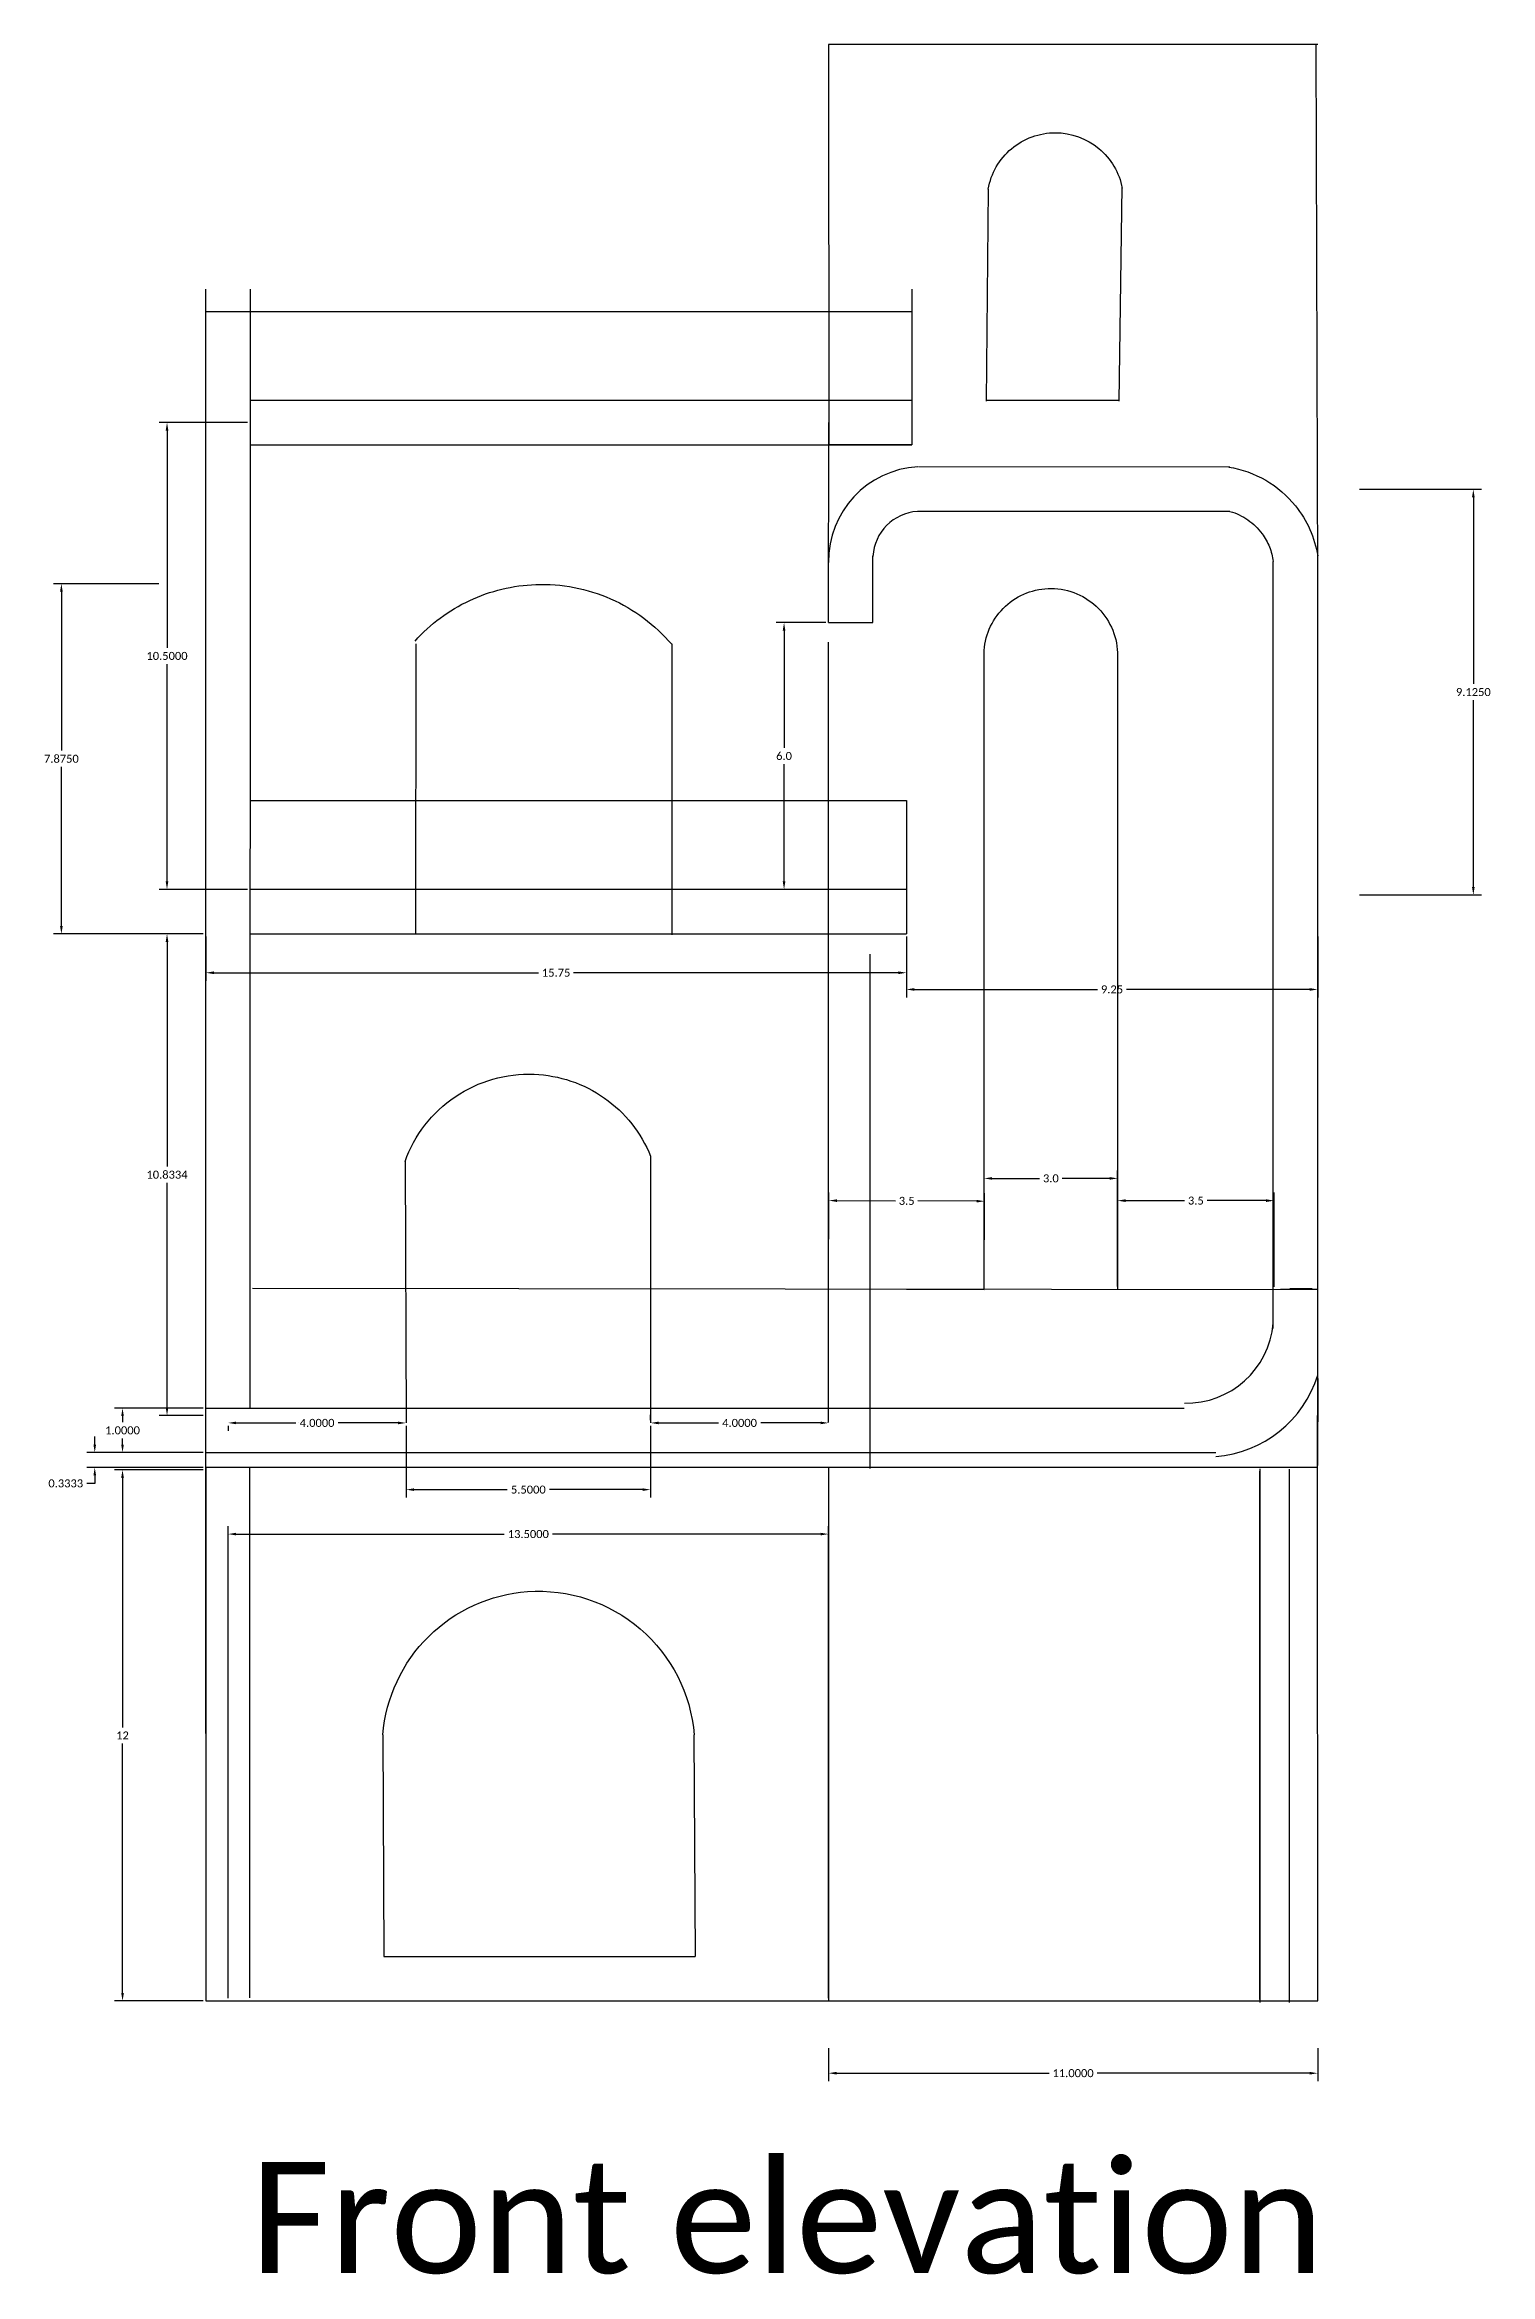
# Model space of a CAD drawing. Header units: feet. Extents: x 12482 to 12686, y -990 to -840.
# Drawn here: x 12535.4 to 12567.9, y -890.1 to -840 of the extents above; entities that cross this region are included whole.
import ezdxf

# ---------------------------------------------------------------- set-up
doc = ezdxf.new("R2010")
doc.units = ezdxf.units.FT
doc.layers.add('Layer1', color=7, linetype='Continuous')
doc.styles.get("Standard").update_dxf_attribs({"font": 'calibri.ttf'})
doc.dimstyles.get("Standard").update_dxf_attribs({"dimtxt": 0.18, "dimasz": 0.18, "dimexe": 0.18, "dimexo": 0.0625, "dimgap": 0.09, "dimtad": 0, "dimtih": 1, "dimtoh": 1, "dimdec": 4, "dimzin": 0, "dimdsep": 46, "dimtxsty": 'Standard', "dimcen": 0.09, "dimadec": 0, "dimazin": 0, "dimtfac": 1, "dimtdec": 4, "dimtofl": 0, "dimtmove": 0, "dimatfit": 3, "dimfxl": 1, "dimtolj": 1, "dimtzin": 0, "dimarcsym": 0})

# ---------------------------------------------------------------- blocks, each defined once
blk = doc.blocks.new('*D90')
at = {"layer": 'Defpoints', "color": 0, "transparency": 16777216}
for p in [(12553, -885), (12564, -885), (12564, -885.625)]:
    blk.add_point(p, dxfattribs=at)
at = {"layer": 'Layer1', "color": 0, "lineweight": -2, "transparency": 16777216}
for p, q in [((12553, -885.0625), (12553, -885.805)), ((12564, -885.0625), (12564, -885.805)), ((12553.18, -885.625), (12557.96, -885.625)), ((12563.82, -885.625), (12559.04, -885.625))]:
    blk.add_line(p, q, dxfattribs=at)
at = {"layer": 'Layer1', "color": 0, "transparency": 16777216}
for points in [[(12553.18, -885.595), (12553.18, -885.655), (12553, -885.625)], [(12563.82, -885.595), (12563.82, -885.655), (12564, -885.625)]]:
    blk.add_solid(points, dxfattribs=at)
at = {"layer": 'Layer1', "color": 0, "transparency": 16777216, "insert": (12558.5, -885.625), "char_height": 0.18, "attachment_point": 5}
blk.add_mtext('\\A1;11.0000', dxfattribs=at)
blk = doc.blocks.new('*D91')
at = {"layer": 'Defpoints', "color": 0, "transparency": 16777216}
for p in [(12554.751, -860), (12564, -860), (12564, -861.25)]:
    blk.add_point(p, dxfattribs=at)
at = {"layer": 'Layer1', "color": 0, "lineweight": -2, "transparency": 16777216}
for p, q in [((12554.751, -860.062), (12554.751, -861.43)), ((12564, -860.062), (12564, -861.43)), ((12554.931, -861.25), (12559.048, -861.25)), ((12563.82, -861.25), (12559.703, -861.25))]:
    blk.add_line(p, q, dxfattribs=at)
at = {"layer": 'Layer1', "color": 0, "transparency": 16777216}
for points in [[(12554.931, -861.22), (12554.931, -861.28), (12554.751, -861.25)], [(12563.82, -861.22), (12563.82, -861.28), (12564, -861.25)]]:
    blk.add_solid(points, dxfattribs=at)
at = {"layer": 'Layer1', "color": 0, "transparency": 16777216, "insert": (12559.375, -861.25), "char_height": 0.18, "attachment_point": 5}
blk.add_mtext('\\A1;9.25', dxfattribs=at)
blk = doc.blocks.new('*D92')
at = {"layer": 'Defpoints', "color": 0, "transparency": 16777216}
for p in [(12559.5, -866), (12559.5, -867.994), (12563.02, -867.999)]:
    blk.add_point(p, dxfattribs=at)
at = {"layer": 'Layer1', "color": 0, "lineweight": -2, "transparency": 16777216}
for p, q in [((12559.5, -867.932), (12559.5, -865.82)), ((12559.68, -866), (12561.006, -866)), ((12562.84, -866), (12561.514, -866)), ((12563.02, -867.936), (12563.02, -865.82))]:
    blk.add_line(p, q, dxfattribs=at)
at = {"layer": 'Layer1', "color": 0, "transparency": 16777216}
for points in [[(12559.68, -865.97), (12559.68, -866.03), (12559.5, -866)], [(12562.84, -865.97), (12562.84, -866.03), (12563.02, -866)]]:
    blk.add_solid(points, dxfattribs=at)
at = {"layer": 'Layer1', "color": 0, "transparency": 16777216, "insert": (12561.26, -866), "char_height": 0.18, "attachment_point": 5}
blk.add_mtext('\\A1;3.5', dxfattribs=at)
blk = doc.blocks.new('*D93')
at = {"layer": 'Defpoints', "color": 0, "transparency": 16777216}
for p in [(12556.5, -865.5), (12556.5, -866), (12559.5, -866)]:
    blk.add_point(p, dxfattribs=at)
at = {"layer": 'Layer1', "color": 0, "lineweight": -2, "transparency": 16777216}
for p, q in [((12556.5, -865.938), (12556.5, -865.32)), ((12556.68, -865.5), (12557.743, -865.5)), ((12559.32, -865.5), (12558.257, -865.5)), ((12559.5, -865.938), (12559.5, -865.32))]:
    blk.add_line(p, q, dxfattribs=at)
at = {"layer": 'Layer1', "color": 0, "transparency": 16777216}
for points in [[(12556.68, -865.47), (12556.68, -865.53), (12556.5, -865.5)], [(12559.32, -865.47), (12559.32, -865.53), (12559.5, -865.5)]]:
    blk.add_solid(points, dxfattribs=at)
at = {"layer": 'Layer1', "color": 0, "transparency": 16777216, "insert": (12558, -865.5), "char_height": 0.18, "attachment_point": 5}
blk.add_mtext('\\A1;3.0', dxfattribs=at)
blk = doc.blocks.new('*D94')
at = {"layer": 'Defpoints', "color": 0, "transparency": 16777216}
for p in [(12553.008, -865.999), (12553, -867.986), (12556.5, -868)]:
    blk.add_point(p, dxfattribs=at)
at = {"layer": 'Layer1', "color": 0, "lineweight": -2, "transparency": 16777216}
for p, q in [((12553, -867.924), (12553.009, -865.819)), ((12553.188, -866), (12554.504, -866.005)), ((12556.328, -866.012), (12555.012, -866.007)), ((12556.5, -867.938), (12556.509, -865.833))]:
    blk.add_line(p, q, dxfattribs=at)
at = {"layer": 'Layer1', "color": 0, "transparency": 16777216}
for points in [[(12553.188, -865.97), (12553.188, -866.03), (12553.008, -865.999)], [(12556.328, -865.982), (12556.328, -866.042), (12556.508, -866.013)]]:
    blk.add_solid(points, dxfattribs=at)
at = {"layer": 'Layer1', "color": 0, "transparency": 16777216, "insert": (12554.758, -866.006), "char_height": 0.18, "attachment_point": 5}
blk.add_mtext('\\A1;3.5', dxfattribs=at)
blk = doc.blocks.new('*D95')
at = {"layer": 'Defpoints', "color": 0, "transparency": 16777216}
for p in [(12538, -852.125), (12535.75, -860), (12538, -860)]:
    blk.add_point(p, dxfattribs=at)
at = {"layer": 'Layer1', "color": 0, "lineweight": -2, "transparency": 16777216}
for p, q in [((12537.938, -852.125), (12535.57, -852.125)), ((12535.75, -852.305), (12535.75, -855.88)), ((12535.75, -859.82), (12535.75, -856.245)), ((12537.938, -860), (12535.57, -860))]:
    blk.add_line(p, q, dxfattribs=at)
at = {"layer": 'Layer1', "color": 0, "transparency": 16777216}
for points in [[(12535.72, -852.305), (12535.78, -852.305), (12535.75, -852.125)], [(12535.72, -859.82), (12535.78, -859.82), (12535.75, -860)]]:
    blk.add_solid(points, dxfattribs=at)
at = {"layer": 'Layer1', "color": 0, "transparency": 16777216, "insert": (12535.75, -856.063), "char_height": 0.18, "attachment_point": 5}
blk.add_mtext('\\A1;7.8750', dxfattribs=at)
blk = doc.blocks.new('*D96')
at = {"layer": 'Defpoints', "color": 0, "transparency": 16777216}
for p in [(12539, -860), (12554.751, -860), (12554.751, -860.875)]:
    blk.add_point(p, dxfattribs=at)
at = {"layer": 'Layer1', "color": 0, "lineweight": -2, "transparency": 16777216}
for p, q in [((12539, -860.063), (12539, -861.055)), ((12554.751, -860.062), (12554.751, -861.055)), ((12539.18, -860.875), (12546.482, -860.875)), ((12554.571, -860.875), (12547.268, -860.875))]:
    blk.add_line(p, q, dxfattribs=at)
at = {"layer": 'Layer1', "color": 0, "transparency": 16777216}
for points in [[(12539.18, -860.845), (12539.18, -860.905), (12539, -860.875)], [(12554.571, -860.845), (12554.571, -860.905), (12554.751, -860.875)]]:
    blk.add_solid(points, dxfattribs=at)
at = {"layer": 'Layer1', "color": 0, "transparency": 16777216, "insert": (12546.875, -860.875), "char_height": 0.18, "attachment_point": 5}
blk.add_mtext('\\A1;15.75', dxfattribs=at)
blk = doc.blocks.new('*D97')
at = {"layer": 'Defpoints', "color": 0, "transparency": 16777216}
for p in [(12539, -872.057), (12537.125, -884), (12539, -884)]:
    blk.add_point(p, dxfattribs=at)
at = {"layer": 'Layer1', "color": 0, "lineweight": -2, "transparency": 16777216}
for p, q in [((12538.938, -872.057), (12536.945, -872.057)), ((12537.125, -872.237), (12537.125, -877.847)), ((12537.125, -883.82), (12537.125, -878.209)), ((12538.938, -884), (12536.945, -884))]:
    blk.add_line(p, q, dxfattribs=at)
at = {"layer": 'Layer1', "color": 0, "transparency": 16777216}
for points in [[(12537.095, -872.237), (12537.155, -872.237), (12537.125, -872.057)], [(12537.095, -883.82), (12537.155, -883.82), (12537.125, -884)]]:
    blk.add_solid(points, dxfattribs=at)
at = {"layer": 'Layer1', "color": 0, "transparency": 16777216, "insert": (12537.125, -878.028), "char_height": 0.18, "attachment_point": 5}
blk.add_mtext('\\A1;12', dxfattribs=at)
blk = doc.blocks.new('*D98')
at = {"layer": 'Defpoints', "color": 0, "transparency": 16777216}
for p in [(12538.125, -860), (12539, -860), (12539, -870.833)]:
    blk.add_point(p, dxfattribs=at)
at = {"layer": 'Layer1', "color": 0, "lineweight": -2, "transparency": 16777216}
for p, q in [((12538.938, -860), (12537.945, -860)), ((12538.125, -860.18), (12538.125, -865.234)), ((12538.125, -870.653), (12538.125, -865.599)), ((12538.938, -870.833), (12537.945, -870.833))]:
    blk.add_line(p, q, dxfattribs=at)
at = {"layer": 'Layer1', "color": 0, "transparency": 16777216}
for points in [[(12538.095, -860.18), (12538.155, -860.18), (12538.125, -860)], [(12538.095, -870.653), (12538.155, -870.653), (12538.125, -870.833)]]:
    blk.add_solid(points, dxfattribs=at)
at = {"layer": 'Layer1', "color": 0, "transparency": 16777216, "insert": (12538.125, -865.417), "char_height": 0.18, "attachment_point": 5}
blk.add_mtext('\\A1;10.8334', dxfattribs=at)
blk = doc.blocks.new('*D99')
at = {"layer": 'Defpoints', "color": 0, "transparency": 16777216}
for p in [(12564.875, -850), (12567.5, -850), (12564.875, -859.125)]:
    blk.add_point(p, dxfattribs=at)
at = {"layer": 'Layer1', "color": 0, "lineweight": -2, "transparency": 16777216}
for p, q in [((12564.938, -850), (12567.68, -850)), ((12567.5, -850.18), (12567.5, -854.38)), ((12567.5, -858.945), (12567.5, -854.745)), ((12564.938, -859.125), (12567.68, -859.125))]:
    blk.add_line(p, q, dxfattribs=at)
at = {"layer": 'Layer1', "color": 0, "transparency": 16777216}
for points in [[(12567.47, -850.18), (12567.53, -850.18), (12567.5, -850)], [(12567.47, -858.945), (12567.53, -858.945), (12567.5, -859.125)]]:
    blk.add_solid(points, dxfattribs=at)
at = {"layer": 'Layer1', "color": 0, "transparency": 16777216, "insert": (12567.5, -854.563), "char_height": 0.18, "attachment_point": 5}
blk.add_mtext('\\A1;9.1250', dxfattribs=at)
blk = doc.blocks.new('*D100')
at = {"layer": 'Defpoints', "color": 0, "transparency": 16777216}
for p in [(12552, -853), (12553, -853), (12553, -859)]:
    blk.add_point(p, dxfattribs=at)
at = {"layer": 'Layer1', "color": 0, "lineweight": -2, "transparency": 16777216}
for p, q in [((12552.938, -853), (12551.82, -853)), ((12552, -853.18), (12552, -855.818)), ((12552, -858.82), (12552, -856.182)), ((12552.938, -859), (12551.82, -859))]:
    blk.add_line(p, q, dxfattribs=at)
at = {"layer": 'Layer1', "color": 0, "transparency": 16777216}
for points in [[(12551.97, -853.18), (12552.03, -853.18), (12552, -853)], [(12551.97, -858.82), (12552.03, -858.82), (12552, -859)]]:
    blk.add_solid(points, dxfattribs=at)
at = {"layer": 'Layer1', "color": 0, "transparency": 16777216, "insert": (12552, -856), "char_height": 0.18, "attachment_point": 5}
blk.add_mtext('\\A1;6.0', dxfattribs=at)
blk = doc.blocks.new('*D103')
at = {"layer": 'Defpoints', "color": 0, "transparency": 16777216}
for p in [(12537.125, -870.667), (12539, -870.667), (12539, -871.667)]:
    blk.add_point(p, dxfattribs=at)
at = {"layer": 'Layer1', "color": 0, "lineweight": -2, "transparency": 16777216}
for p, q in [((12538.938, -870.667), (12536.945, -870.667)), ((12537.125, -870.847), (12537.125, -870.984)), ((12537.125, -871.487), (12537.125, -871.349)), ((12538.938, -871.667), (12536.945, -871.667))]:
    blk.add_line(p, q, dxfattribs=at)
at = {"layer": 'Layer1', "color": 0, "transparency": 16777216}
for points in [[(12537.095, -870.847), (12537.155, -870.847), (12537.125, -870.667)], [(12537.095, -871.487), (12537.155, -871.487), (12537.125, -871.667)]]:
    blk.add_solid(points, dxfattribs=at)
at = {"layer": 'Layer1', "color": 0, "transparency": 16777216, "insert": (12537.125, -871.167), "char_height": 0.18, "attachment_point": 5}
blk.add_mtext('\\A1;1.0000', dxfattribs=at)
blk = doc.blocks.new('*D104')
at = {"layer": 'Defpoints', "color": 0, "transparency": 16777216}
for p in [(12536.5, -872), (12539, -871.667), (12539, -872)]:
    blk.add_point(p, dxfattribs=at)
at = {"layer": 'Layer1', "color": 0, "lineweight": -2, "transparency": 16777216}
for p, q in [((12536.5, -871.487), (12536.5, -871.307)), ((12538.938, -871.667), (12536.32, -871.667)), ((12538.938, -872), (12536.32, -872)), ((12536.5, -872.36), (12536.32, -872.36)), ((12536.5, -872.18), (12536.5, -872.36))]:
    blk.add_line(p, q, dxfattribs=at)
at = {"layer": 'Layer1', "color": 0, "transparency": 16777216}
for points in [[(12536.47, -871.487), (12536.53, -871.487), (12536.5, -871.667)], [(12536.47, -872.18), (12536.53, -872.18), (12536.5, -872)]]:
    blk.add_solid(points, dxfattribs=at)
at = {"layer": 'Layer1', "color": 0, "transparency": 16777216, "insert": (12535.848, -872.36), "char_height": 0.18, "attachment_point": 5}
blk.add_mtext('\\A1;0.3333', dxfattribs=at)
blk = doc.blocks.new('*D105')
at = {"layer": 'Defpoints', "color": 0, "transparency": 16777216}
for p in [(12538.125, -848.5), (12539.997, -848.5), (12539.997, -859)]:
    blk.add_point(p, dxfattribs=at)
at = {"layer": 'Layer1', "color": 0, "lineweight": -2, "transparency": 16777216}
for p, q in [((12539.934, -848.5), (12537.945, -848.5)), ((12538.125, -848.68), (12538.125, -853.568)), ((12538.125, -858.82), (12538.125, -853.932)), ((12539.934, -859), (12537.945, -859))]:
    blk.add_line(p, q, dxfattribs=at)
at = {"layer": 'Layer1', "color": 0, "transparency": 16777216}
for points in [[(12538.095, -848.68), (12538.155, -848.68), (12538.125, -848.5)], [(12538.095, -858.82), (12538.155, -858.82), (12538.125, -859)]]:
    blk.add_solid(points, dxfattribs=at)
at = {"layer": 'Layer1', "color": 0, "transparency": 16777216, "insert": (12538.125, -853.75), "char_height": 0.18, "attachment_point": 5}
blk.add_mtext('\\A1;10.5000', dxfattribs=at)
blk = doc.blocks.new('*D206')
at = {"layer": 'Defpoints', "color": 0, "transparency": 16777216}
for p in [(12539.5, -871), (12543.5, -871), (12543.5, -871)]:
    blk.add_point(p, dxfattribs=at)
at = {"layer": 'Layer1', "color": 0, "lineweight": -2, "transparency": 16777216}
for p, q in [((12539.5, -871.063), (12539.5, -871.18)), ((12539.68, -871), (12541.023, -871)), ((12543.32, -871), (12541.977, -871)), ((12543.5, -871.063), (12543.5, -871.18))]:
    blk.add_line(p, q, dxfattribs=at)
at = {"layer": 'Layer1', "color": 0, "transparency": 16777216}
for points in [[(12539.68, -870.97), (12539.68, -871.03), (12539.5, -871)], [(12543.32, -870.97), (12543.32, -871.03), (12543.5, -871)]]:
    blk.add_solid(points, dxfattribs=at)
at = {"layer": 'Layer1', "color": 0, "transparency": 16777216, "insert": (12541.5, -871), "char_height": 0.18, "attachment_point": 5}
blk.add_mtext('\\A1;4.0000', dxfattribs=at)
blk = doc.blocks.new('*D207')
at = {"layer": 'Defpoints', "color": 0, "transparency": 16777216}
for p in [(12549, -871), (12553, -871), (12553, -871)]:
    blk.add_point(p, dxfattribs=at)
at = {"layer": 'Layer1', "color": 0, "lineweight": -2, "transparency": 16777216}
for p, q in [((12549, -870.938), (12549, -870.82)), ((12549.18, -871), (12550.523, -871)), ((12552.82, -871), (12551.477, -871)), ((12553, -870.938), (12553, -870.82))]:
    blk.add_line(p, q, dxfattribs=at)
at = {"layer": 'Layer1', "color": 0, "transparency": 16777216}
for points in [[(12549.18, -870.97), (12549.18, -871.03), (12549, -871)], [(12552.82, -870.97), (12552.82, -871.03), (12553, -871)]]:
    blk.add_solid(points, dxfattribs=at)
at = {"layer": 'Layer1', "color": 0, "transparency": 16777216, "insert": (12551, -871), "char_height": 0.18, "attachment_point": 5}
blk.add_mtext('\\A1;4.0000', dxfattribs=at)
blk = doc.blocks.new('*D208')
at = {"layer": 'Defpoints', "color": 0, "transparency": 16777216}
for p in [(12553, -873.5), (12539.5, -884), (12553, -884)]:
    blk.add_point(p, dxfattribs=at)
at = {"layer": 'Layer1', "color": 0, "lineweight": -2, "transparency": 16777216}
for p, q in [((12539.5, -883.9375), (12539.5, -873.32)), ((12539.68, -873.5), (12545.71, -873.5)), ((12552.82, -873.5), (12546.79, -873.5)), ((12553, -883.9375), (12553, -873.32))]:
    blk.add_line(p, q, dxfattribs=at)
at = {"layer": 'Layer1', "color": 0, "transparency": 16777216}
for points in [[(12539.68, -873.47), (12539.68, -873.53), (12539.5, -873.5)], [(12552.82, -873.47), (12552.82, -873.53), (12553, -873.5)]]:
    blk.add_solid(points, dxfattribs=at)
at = {"layer": 'Layer1', "color": 0, "transparency": 16777216, "insert": (12546.25, -873.5), "char_height": 0.18, "attachment_point": 5}
blk.add_mtext('\\A1;13.5000', dxfattribs=at)
blk = doc.blocks.new('*D209')
at = {"layer": 'Defpoints', "color": 0, "transparency": 16777216}
for p in [(12543.5, -871), (12549, -871), (12549, -872.5)]:
    blk.add_point(p, dxfattribs=at)
at = {"layer": 'Layer1', "color": 0, "lineweight": -2, "transparency": 16777216}
for p, q in [((12543.5, -871.063), (12543.5, -872.68)), ((12549, -871.063), (12549, -872.68)), ((12543.68, -872.5), (12545.777, -872.5)), ((12548.82, -872.5), (12546.723, -872.5))]:
    blk.add_line(p, q, dxfattribs=at)
at = {"layer": 'Layer1', "color": 0, "transparency": 16777216}
for points in [[(12543.68, -872.47), (12543.68, -872.53), (12543.5, -872.5)], [(12548.82, -872.47), (12548.82, -872.53), (12549, -872.5)]]:
    blk.add_solid(points, dxfattribs=at)
at = {"layer": 'Layer1', "color": 0, "transparency": 16777216, "insert": (12546.25, -872.5), "char_height": 0.18, "attachment_point": 5}
blk.add_mtext('\\A1;5.5000', dxfattribs=at)

msp = doc.modelspace()

# ---------------------------------------------------------------- linework, layer by layer
at = {"layer": 'Layer1'}
for p, q in [((12564, -840), (12553, -840)), ((12553, -840), (12553.00846, -849.00003)), ((12564.00012, -851.99655), (12563.96435, -840)), ((12556.5921, -843.24947), (12556.54354, -848.02257)), ((12559.53781, -848.02257), (12559.59975, -843.19969)), ((12539, -872.05652), (12539, -845.5)), ((12539.99392, -870.6667), (12540, -845.5)), ((12539, -846, 29.98879), (12554.875, -846, 29.98879)), ((12556.54377, -848), (12559.5381, -848)), ((12540.00097, -849.0002, 29.98879), (12554.87499, -849.0017, 29.98879)), ((12562.02648, -849.50098), (12555.02322, -849.49543)), ((12563.99997, -870.00019), (12564, -851.5)), ((12543.71924, -853.47399), (12543.71589, -860.00009)), ((12549.477, -853.47908), (12549.47663, -860.01883)), ((12540, -857), (12554.75, -856.99959)), ((12554.75, -857), (12554.75057, -859.99978)), ((12539.9974, -860.0002), (12554.75057, -859.99978)), ((12549, -865), (12549, -871)), ((12543.47875, -865.1197), (12543.5, -871)), ((12540.05015, -867.97004), (12564, -868)), ((12563.99739, -871.96002), (12564, -869.97478)), ((12563.99997, -870.00019), (12563.99739, -871.96002)), ((12541.07443, -870.98828), (12541.07443, -870.98828)), ((12539, -872), (12539, -884)), ((12563.99733, -872), (12539, -872)), ((12539.00276, -883.9324), (12539, -872.05652)), ((12539.98742, -883.92635), (12539.98742, -872)), ((12553, -872), (12553, -884)), ((12562.69667, -872.03133), (12562.69667, -884.03133)), ((12562.69943, -883.96373), (12562.69667, -872.08785)), ((12563.36905, -884.03633), (12563.36905, -872.03633)), ((12564, -884), (12563.99733, -872)), ((12542.97982, -878.01169), (12543, -883)), ((12549.97448, -878.01656), (12550, -883)), ((12539, -884), (12564, -884))]:
    msp.add_line(p, q, dxfattribs=at)
at = {"layer": 'Layer1', "transparency": 33554687}
for p, q in [((12554.875, -845.5), (12554.87499, -849.0017, 28.73642)), ((12539.99951, -848, 29.98879), (12554.875, -848, 29.98879)), ((12554.87499, -849.0017, 28.73642), (12553.00846, -848.99976, 28.73642)), ((12562.0281, -850.5), (12555, -850.5)), ((12553, -853), (12553.0028, -851.5094)), ((12554, -853), (12554, -851.49583)), ((12563.0001, -868.87272), (12563, -851.625)), ((12553, -853), (12554, -853)), ((12556.5, -868), (12556.5, -853.625)), ((12559.5, -853.75), (12559.5, -868)), ((12554.75, -859), (12539.9968, -859)), ((12553.93795, -872.02389), (12553.93795, -860.45831)), ((12563.99997, -868), (12563.16667, -868)), ((12539, -871.6667), (12539, -870.6667)), ((12539, -870.6667), (12561, -870.6667)), ((12563.99777, -871.66671), (12563.99777, -870.83341)), ((12539, -871.6667), (12539, -871.25004)), ((12539, -872), (12539, -871.6667)), ((12539, -871.6667), (12561.70962, -871.66671)), ((12539, -871.6667), (12539, -871.6667, 1)), ((12553.93791, -872.01428), (12553.93791, -872.01428, -691.08053)), ((12563.99733, -872), (12563.99777, -871.6667)), ((12543, -883), (12550, -883))]:
    msp.add_line(p, q, dxfattribs=at)
at = {"layer": 'Layer1', "transparency": 33554597}
for p, q in [((12554.875, -846), (12554.87499, -849.0017, 28.73642)), ((12553, -867.98624), (12556.5, -868))]:
    msp.add_line(p, q, dxfattribs=at)
at = {"layer": 'Layer1', "transparency": 33554528}
msp.add_line((12553, -853), (12553.00846, -848.49976), dxfattribs=at)
at = {"layer": 'Layer1', "transparency": 33554600}
msp.add_line((12553, -870.99015), (12553, -853.44018), dxfattribs=at)
at = {"layer": 'Layer1', "color": 4, "transparency": 33554613}
msp.add_line((12563.37564, -867.97963), (12563.87258, -867.97963), dxfattribs=at)
at = {"layer": 'Layer1', "color": 4}
msp.add_line((12563.99739, -871.96002), (12564, -869.97478), dxfattribs=at)
at = {"layer": 'Layer1', "transparency": 33554687}
for points in [[(12556.59209, -843.24967, -0.17666378), (12557.11559, -842.34077, -0.17666378), (12558.1013, -841.98231, -0.17483912), (12559.07803, -842.33564, -0.17483912), (12559.60432, -843.23112)], [(12556.5, -853.625, -0.19039835), (12556.97953, -852.63066, -0.19039835), (12558.0092, -852.23264, -0.19927499), (12559.06948, -852.68196, -0.19927499), (12559.5, -853.75)]]:
    msp.add_lwpolyline(points, format="xyb", dxfattribs=at)
at = {"layer": 'Layer1'}
for points in [[(12562, -849.50096, -0.09211271), (12562.8312, -849.79863, -0.09211271), (12563.5, -850.375, -0.06447946), (12563.82284, -850.90513, -0.06447946), (12564, -851.5)], [(12562.0281, -850.5, -0.08319372), (12562.43094, -850.68952, -0.08319372), (12562.75, -851, -0.06321609), (12562.91467, -851.29663, -0.06321609), (12563, -851.625)], [(12543.70215, -853.41561, -0.10092592), (12544.93094, -852.50198, -0.10092592), (12546.41935, -852.14247, -0.11314917), (12548.10092, -852.46502, -0.11314917), (12549.47409, -853.48781)], [(12543.47875, -865.1197, -0.15997946), (12544.60696, -863.66225, -0.15997946), (12546.37954, -863.15732, -0.14426416), (12547.96125, -863.69258, -0.14426416), (12549, -865)], [(12542.97982, -878.01169, -0.17931941), (12544.01059, -875.79977, -0.17931941), (12546.23383, -874.79363, -0.19746908), (12548.76808, -875.63293, -0.19746908), (12549.97982, -878.01169)]]:
    msp.add_lwpolyline(points, format="xyb", dxfattribs=at)
at = {"layer": 'Layer1', "transparency": 33554687}
for centre, radius, start, end in [((12555.12922, -851.62129), 2.12935, 93.276458, 180.652973), ((12555.06688, -851.56617), 1.06827, 93.589505, 177.078493), ((12561.04998, -868.5967, -6.60932), 1.95673, 268.584647, 355.290514), ((12561.5127, -869.15681, 5.11898), 2.60357, 274.346496, 342.816669)]:
    msp.add_arc(centre, radius, start, end, dxfattribs=at)

# ---------------------------------------------------------------- texts
at = {"layer": 'Layer1', "transparency": 33554687, "insert": (12539.99943, -887.62144), "char_height": 2.5, "attachment_point": 1}
msp.add_mtext_dynamic_manual_height_columns('Front elevation', width=27.375, gutter_width=12.5, heights=[0], dxfattribs=at)

# ---------------------------------------------------------------- dimensions: what is measured, and where the dimension line sits
at = {"layer": 'Layer1', "color": 32, "true_color": 0xdd6e00, "transparency": 33554687}
for base, p1, p2, picture, middle in [((12538.125, -848.5), (12539.99674, -859), (12539.99674, -848.5), '*D105', (12538.125, -853.75)), ((12567.5, -850), (12564.875, -859.125), (12564.875, -850), '*D99', (12567.5, -854.5625)), ((12538.125, -860), (12539, -870.83337), (12539, -860), '*D98', (12538.125, -865.41669)), ((12537.125, -870.6667), (12539, -871.6667), (12539, -870.6667), '*D103', (12537.125, -871.1667)), ((12536.5, -872), (12539, -871.6667), (12539, -872), '*D104', (12535.84847, -872.36))]:
    dim = msp.add_linear_dim(base=base, p1=p1, p2=p2, angle=90, dimstyle='Standard', dxfattribs=at)
    dim.commit()
    dim.dimension.update_dxf_attribs({"geometry": picture, "text_midpoint": middle})
at = {"layer": 'Layer1', "color": 32, "true_color": 0xcd6928, "transparency": 33554687}
dim = msp.add_linear_dim(base=(12535.75, -860), p1=(12538, -852.125), p2=(12538, -860), angle=90, dimstyle='Standard', dxfattribs=at)
dim.commit()
dim.dimension.update_dxf_attribs({"geometry": '*D95', "text_midpoint": (12535.75, -856.0625)})
at = {"layer": 'Layer1', "color": 32, "true_color": 0xdd6e00, "transparency": 33554687}
dim = msp.add_linear_dim(base=(12552, -853), p1=(12553, -859), p2=(12553, -853), angle=90, dimstyle='Standard', override={"dimdec": 1}, dxfattribs=at)
dim.commit()
dim.dimension.update_dxf_attribs({"geometry": '*D100', "text_midpoint": (12552, -856)})
at = {"layer": 'Layer1', "color": 32, "true_color": 0xcd6928, "transparency": 33554687}
for p1, p2, distance, override, picture, middle in [((12539, -860.00022), (12554.75057, -859.99978), -0.87483, {"dimdec": 2}, '*D96', (12546.87531, -860.87484)), ((12556.5, -868), (12553, -867.98624), -1.98721, {"dimdec": 1}, '*D94', (12554.75781, -866.00593))]:
    dim = msp.add_aligned_dim(p1=p1, p2=p2, distance=distance, dimstyle='Standard', override=override, dxfattribs=at)
    dim.commit()
    dim.dimension.update_dxf_attribs({"geometry": picture, "text_midpoint": middle})
at = {"layer": 'Layer1', "color": 30, "true_color": 0xf26722, "transparency": 33554687}
dim = msp.add_aligned_dim(p1=(12554.75057, -859.99978), p2=(12563.99999, -859.99953), distance=-1.25047, dimstyle='Standard', override={"dimdec": 2}, dxfattribs=at)
dim.commit()
dim.dimension.update_dxf_attribs({"geometry": '*D91', "text_midpoint": (12559.37531, -861.25013)})
at = {"layer": 'Layer1', "color": 32, "true_color": 0xcd6928, "transparency": 33554687}
for base, p1, p2, picture, middle in [((12556.5, -865.5), (12559.5, -866), (12556.5, -866), '*D93', (12558, -865.5)), ((12559.5, -866), (12563.01972, -867.99877), (12559.5, -867.99437), '*D92', (12561.25986, -866))]:
    dim = msp.add_linear_dim(base=base, p1=p1, p2=p2, dimstyle='Standard', override={"dimdec": 1}, dxfattribs=at)
    dim.commit()
    dim.dimension.update_dxf_attribs({"geometry": picture, "text_midpoint": middle})
at = {"layer": 'Layer1', "transparency": 33554687}
for base, p1, p2, picture, middle in [((12543.5, -871), (12539.5, -871), (12543.5, -871), '*D206', (12541.5, -871)), ((12549, -872.5), (12543.5, -871), (12549, -871), '*D209', (12546.25, -872.5)), ((12553, -871), (12549, -871), (12553, -871), '*D207', (12551, -871)), ((12553, -873.5), (12539.5, -884), (12553, -884), '*D208', (12546.25, -873.5))]:
    dim = msp.add_linear_dim(base=base, p1=p1, p2=p2, dimstyle='Standard', dxfattribs=at)
    dim.commit()
    dim.dimension.update_dxf_attribs({"geometry": picture, "text_midpoint": middle})
at = {"layer": 'Layer1', "color": 32, "true_color": 0xcd6928, "transparency": 33554687}
dim = msp.add_linear_dim(base=(12537.125, -884), p1=(12539, -872.05652), p2=(12539, -884), angle=90, dimstyle='Standard', override={"dimdec": 0}, dxfattribs=at)
dim.commit()
dim.dimension.update_dxf_attribs({"geometry": '*D97', "text_midpoint": (12537.125, -878.02826)})
at = {"layer": 'Layer1', "color": 32, "true_color": 0xdd6e00, "transparency": 33554687}
dim = msp.add_linear_dim(base=(12564, -885.625), p1=(12553, -885), p2=(12564, -885), dimstyle='Standard', dxfattribs=at)
dim.commit()
dim.dimension.update_dxf_attribs({"geometry": '*D90', "text_midpoint": (12558.5, -885.625)})

doc.saveas('drawing.dxf')
